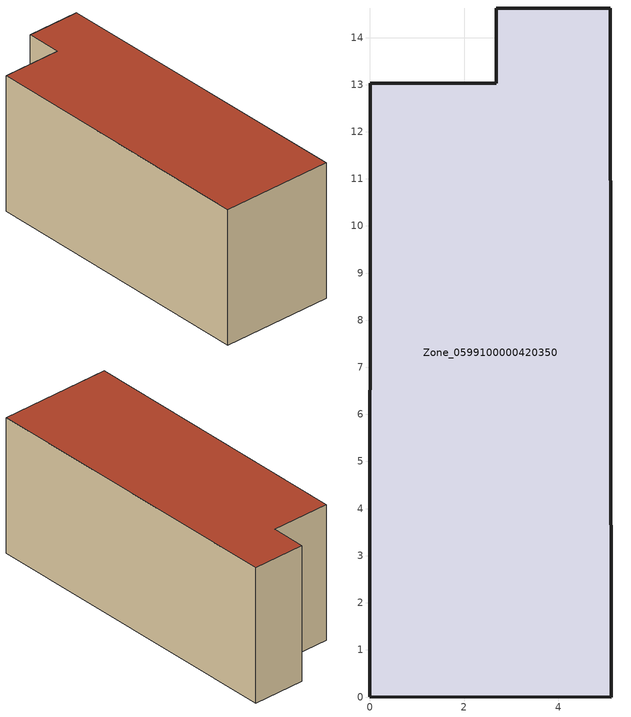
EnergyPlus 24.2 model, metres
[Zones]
Zone_0599100000420350
 floor ground (C_G): 5.12,0 0,0 0,13.03 2.68,13.03 2.68,14.62 5.1,14.63 z0
 wall outside (C_F): 5.12,0 5.1,14.63 2.68,14.62 2.68,13.03 0,13.03 0,0 5.12,0 z0:6.26
 roof outside (C_R): 0,0 5.12,0 5.1,14.63 2.68,14.62 2.68,13.03 0,13.03 z6.26
[BUILDING]
Pand.0599100000420350: North Axis=0; Terrain=City; Loads Convergence Tolerance Value=0.04; Temperature Convergence Tolerance Value=0.4; Solar Distribution=FullExterior; Maximum Number of Warmup Days=25; Minimum Number of Warmup Days=1
[Site:Location]
Rotterdam.The.Hague.AP_ZH_NLD Design_Conditions: Latitude=51.96; Longitude=4.45; Time Zone=1; Elevation=-4.5
[SITE:GROUNDTEMPERATURE:BUILDINGSURFACE]
18, 18, 18, 18, 18, 18, 18, 18, 18, 18, 18, 18
[MATERIAL] Thermal Absorptance=0.9; Solar Absorptance=0.7; Visible Absorptance=0.7
Name | Roughness | Thickness | Conductivity | Density | Specific Heat
G.TI.2006-2014 | MediumSmooth | 0.15 | 0.06 | 540 | 1210
F.TI.2006-2014 | Rough | 0.3 | 0.12 | 1920 | 840
R.TI.2006-2014 | MediumRough | 0.2 | 0.08 | 1500 | 1000
[CONSTRUCTION]
C_G: G.TI.2006-2014
C_F: F.TI.2006-2014
C_R: R.TI.2006-2014
[ZONE]
Zone_0599100000420350: Type=1; Multiplier=1; Ceiling Height=Autocalculate; Volume=Autocalculate; Floor Area=autocalculate; Part of Total Floor Area=Yes
[ZONEINFILTRATION:DESIGNFLOWRATE]
Infil_Zone_0599100000420350: Zone or ZoneList or Space or SpaceList=Zone_0599100000420350; Schedule=AlwaysOn; Design Flow Rate Calculation Method=Flow/Area; Flow Rate per Floor Area=0.0015; Constant Term Coefficient=1; Temperature Term Coefficient=0; Velocity Term Coefficient=0; Velocity Squared Term Coefficient=0
[HVACTEMPLATE:ZONE:IDEALLOADSAIRSYSTEM]
Zone_0599100000420350: Maximum Heating Supply Air Temperature=50; Minimum Cooling Supply Air Temperature=13; Maximum Heating Supply Air Humidity Ratio=0.0156; Minimum Cooling Supply Air Humidity Ratio=0.0077; Heating Limit=NoLimit; Cooling Limit=NoLimit; Dehumidification Control Type=ConstantSensibleHeatRatio; Cooling Sensible Heat Ratio=0.7; Dehumidification Setpoint=60; Humidification Control Type=None; Humidification Setpoint=30; Outdoor Air Method=None; Outdoor Air Flow Rate per Person=0.00944; Outdoor Air Flow Rate per Zone Floor Area=0; Outdoor Air Flow Rate per Zone=0; Demand Controlled Ventilation Type=None; Outdoor Air Economizer Type=NoEconomizer; Heat Recovery Type=None; Sensible Heat Recovery Effectiveness=0.7; Latent Heat Recovery Effectiveness=0.65
[ZONECONTROL:THERMOSTAT]
ThermostatControl_Zone_0599100000420350: Zone or ZoneList=Zone_0599100000420350; Control Type Schedule=DualSetpointControlType; Control 1=Thermostat_Zone_0599100000420350; Temperature Difference Between Cutout And Setpoint=0
[THERMOSTATSETPOINT:DUALSETPOINT]
Thermostat_Zone_0599100000420350: Heating Setpoint Temperature Schedule=HeatingSetpoint_Zone_0599100000420350; Cooling Setpoint Temperature Schedule=CoolingSetpoint_Zone_0599100000420350
[SCHEDULE:COMPACT]
HeatingSetpoint_Zone_0599100000420350: Through: 12/31, For: AllDays, Until: 24:00, 21
CoolingSetpoint_Zone_0599100000420350: Through: 12/31, For: AllDays, Until: 24:00, 24
DualSetpointControlType: Through: 12/31, For: AllDays, Until: 24:00, 4
AlwaysOn: Through: 12/31, For: AllDays, Until: 24:00, 1
